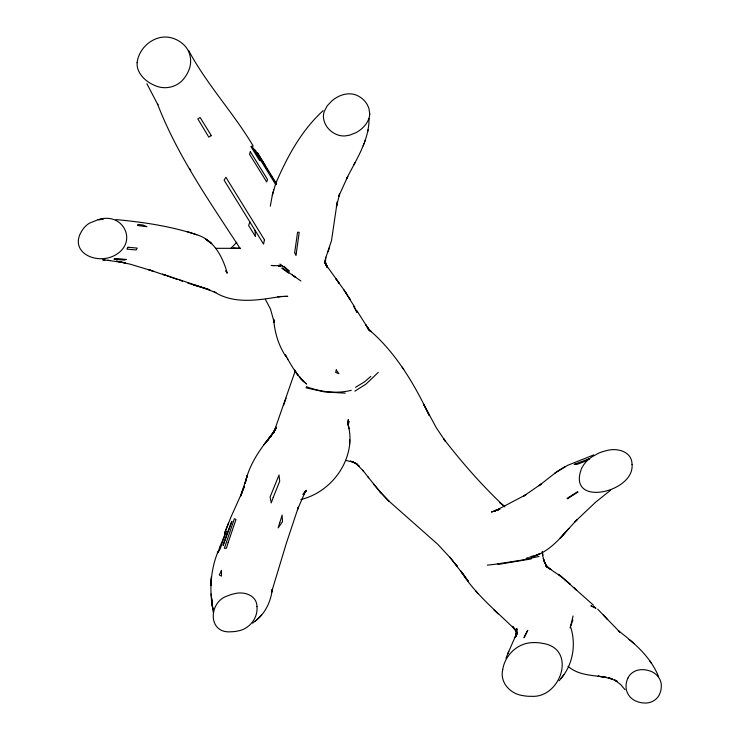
<?xml version="1.0" encoding="UTF-8"?>
<svg xmlns="http://www.w3.org/2000/svg" width="740" height="740" viewBox="0 0 740 740"><rect width="100%" height="100%" fill="white"/><g stroke="black" fill="none" stroke-linecap="round" stroke-linejoin="round"><path stroke-width="1.11" d="M300.856 499.519C332.621 491.934 356.569 457.931 348.337 425.38L348.734 428.747L348.041 421.291M349.502 445.628L349.743 439.838M369.057 118.419C369.223 140.6 356.042 159.849 346.486 178.904L347.772 176.472L338.661 196.396L339.614 193.899L336.404 206.812L337.385 201.576L337.227 202.399M347.957 424.899L348.355 419.423L347.939 423.262M516.576 634.485L516.335 628.723L516.576 634.485L516.807 628.76L515.965 636.345M325.165 260.314L324.999 261.923L325.433 258.796L331.511 240.556L336.885 204.203M515.947 636.493L516.807 628.76M271.793 592.139L272.302 589.17C270.896 601.731 265.031 614.024 254.643 621.554M270.294 206.192L272.264 195.536L275.382 184.639M367.512 132.478L368.039 129.805M516.159 634.633L516.733 631.84L515.188 637.612L516.011 634.892L507.705 653.92M272.126 590.298L286.417 543.058L298.34 507.233L297.443 509.666L305.25 491.721L303.807 494.2L306.231 490.287L304.492 492.738M573.093 615.985L570.67 625.726M272.264 195.536L273.68 189.875M325.813 257.279L325.341 263.042M570.068 627.835L570.586 625.92M295.445 370.333L273.902 432.169L276.159 427.137L273.273 432.715L276.288 427.84L267.381 440.726L274.096 431.642C261.618 447.053 249.103 463.564 245.162 483.479L247.511 474.821L240.565 496.188L244.376 486.328L240.565 496.188M348.198 424.695L349.197 421.504M218.171 551.18C210.66 569.421 209.217 589.512 212.778 608.817L211.122 594.007M283.476 405.566L286.093 398.129M570.762 625.837L572.917 620.046M327.977 251.896L329.642 247.28M249.917 222.009L248.603 225.469L255.429 236.532L255.041 230.325M363.127 145.891L364.034 143.532M364.589 142.052L365.468 139.758M228.521 523.032L224.59 533.226L230.972 517.01L242.017 492.47M276.335 182.142C287.61 156.001 301.818 130.037 323.112 110.667M505.938 658.313L508.759 651.283M353.85 164.909L355.117 162.495M270.414 437.322L276.288 427.84M559.07 680.763C572.566 666.426 576.645 645.502 570.605 626.937M560.809 678.506L563.834 674.621M303.511 493.913L306.175 490.796L303.955 493.145M230.751 248.529L236.791 242.221M610.472 490.333L595.783 502.044L574.841 521.857L576.969 519.776C563.482 533.679 551.716 551.504 531.93 556.905L539.885 553.742L531.93 556.905M568.838 528.341L560.004 538.442L566.433 531.116M378.297 372.368L366.022 384.097L354.858 391.146M261.646 615.005L256.493 620.037M370.842 376.364L364.607 381.775L355.542 387.344M302.771 494.385L304.149 493.164M278.194 265.531L280.09 266.187L281.043 265.447L278.259 265.392L280.09 266.187L281.542 265.466L282.218 266.409M252.599 623.135L255.651 620.768M554.732 473.267L567.506 465.395L593.702 454.924M565.147 466.57L556.804 471.695L538.97 485.745L541.19 484.025L523.291 496.346L525.872 494.773L494.376 511.285L499.537 509.092M529.526 557.22L532.587 556.018M497.4 509.888L491.443 512.062L499.593 509.074L494.755 510.822L498.205 509.805M526.27 558.256L528.443 557.562M351.269 390.332C336.487 393.957 320.512 392.006 306.388 386.668M98.161 219.678L89.475 223.147A22.45 22.45 0 0 0 84.36 227.439C65.527 250.518 94.942 265.503 114.21 255.651C138.852 243.071 123.626 211.261 98.161 219.678L100.085 219.835M539.072 556.443L520.904 560.282L497.863 563.834M498.214 564.426L531.237 558.894M499.528 509.388L496.188 509.916L499.898 509.388M345.256 393.162L324.481 391.895L305.907 387.797M283.411 296.416L287.712 296.324L277.796 296.721L281.237 296.444C258.926 300.024 233.914 304.843 213.675 291.477M215.654 248.326L239.695 248.316M240.222 248.27L233.285 248.214L235.394 248.27M260.896 160.571L259.592 160.552L250.897 146.576L251.914 146.141L275.789 184.704M272.218 265.521L277.111 265.716M238.548 248.363L240.648 248.427M271.164 265.457L274.327 265.651M100.52 219.234L103.212 219.447M115.893 219.586C143.218 222.065 170.681 226.19 196.803 234.765C214.165 240.019 222.62 256.965 227.226 272.968L225.941 270.96M107.698 260.323L125.273 262.876L116.328 261.127L130.342 264.226L151.839 270.729M104.951 260.036L102.749 259.823L109.909 260.536M345.645 460.41L353.664 462.13L350.409 461.131L357.087 464.017L354.349 462.62L359.15 466.117L356.634 464.063L363.543 471.25L362.674 470.15L368.705 477.809M606.412 677.387C593.388 675.185 578.44 675.648 568.015 666.287M602.601 676.813L597.929 676.166L606.245 677.368M602.878 676.869L612.295 678.987L608.567 677.738L617.456 681.531L614.542 679.857L620.758 684.648L625.004 689.708M205.544 288.526L193.186 284.771L209.892 289.886L162.55 274.17L177.064 279.396M203.112 287.786L215.951 292.624M186.619 231.444L196.803 234.765M187.895 283.068L195.776 285.585M154.161 271.497L148.444 269.601L165.704 275.456M179.737 280.118L182.493 281.256M277.907 265.817L278.962 266.372M279.11 265.595L280.09 266.187M300.93 281.015L282.375 267.973M281.672 268.148L288.767 273.208M547.387 567.043L548.09 567.589L546.296 566.202L550.967 569.467L545.889 566.276L561.373 576.673L593.554 605.274M253.764 149.092L255.365 150.266L276.473 184.427M207.894 240.694L211.77 243.654M286.389 268.907L289.137 271.118L279.923 264.014M658.572 676.638C650.747 657.083 634.578 643.088 618.242 630.665L619.815 632.071L597.679 609.159M503.885 506.012L499.907 502.673L504.116 506.299M561.373 576.673L570.096 584.202M305.694 383.237L306.637 384.023C297.073 376.429 291.31 365.227 285.289 354.858L286.787 357.291M629.12 639.471L634.171 643.698M288.961 271.062L284.104 266.391M462.787 573.768L468.161 581.002L460.733 570.975C475.006 594.035 496.216 610.972 515.253 629.721L512.487 626.41L517.158 633.033M504.773 506.845C482.471 486.023 462.26 462.889 443.602 438.755L445.276 441.123L436.322 427.794L423.558 404.096L429.385 415.621C414.169 383.773 395.752 352.323 368.502 329.263L371.351 331.779L367.641 328.43M494.015 610.056L498.187 613.839M567.33 581.732L569.966 584.119M367.604 328.412L370.666 331.557L365.514 324.49L369.269 330.049L367.327 327.163M303.021 380.989L299.423 377.049L303.964 381.877M388.149 500.416L437.895 544.427L450.577 558.154L464.082 575.554M380.092 491.878L389.148 501.461L380.092 491.878L367.808 476.699M607.531 619.639L603.396 615.051M548.923 568.468L545.796 564.796L546.804 566.442L544.39 561.993L545.186 563.593L543.308 558.561L544.455 561.993L542.892 556.637L542.355 551.383L542.67 555.592L542.402 552.937M381.054 492.96L373.46 483.96L374.385 485.061M512.487 626.41L513.986 628.195M475.496 590.566L478.096 593.721M449.828 557.229L453.565 561.78M299.626 376.78L301.615 379.463M240.25 248.668C209.994 202.076 177.526 156.038 157.463 103.85L157.879 104.784L146.89 83.694M354.71 307.1L343.915 289.858L326.599 265.632M188.561 50.376C206.747 84.499 233.526 112.822 253.191 146.011M343.915 289.858L347.319 294.955M402.107 367.077L403.726 369.51M367.392 327.284L356.902 310.698M348.466 296.851L350.15 299.469L345.571 292.356M651.246 663.16L649.85 660.977M325.461 263.755L327.552 267.011M265.346 299.312L270.489 309.061L274.17 322.279L273.68 319.227C274.66 332.482 278.508 345.46 285.927 356.578M265.262 165.483L257.261 152.532L276.566 183.816M325.406 263.699L326.812 265.993L325.064 262.885L327.265 267.677L325.221 261.294M189.468 168.378L190.726 170.468M516.714 632.284L515.826 630.785L516.659 632.515M325.064 262.885L326.358 265.318L325.026 262.802M225.968 270.803L226.875 273.097M516.964 633.311L516.206 630.156L516.927 634.467L516.465 631.618M287.527 358.484L287.731 359.511M211.927 601.925L213.194 612.23M212.306 605.237L211.492 598.031L211.844 601.518M212.38 605.681L212.787 609.27M497.77 563.899A25.142 1.304 -7.9 0 1 487.318 565.157M137.113 62.697C136.549 70.328 141.571 77.108 147.473 81.409A34.558 34.558 0 0 0 154.466 85.341C164.733 90.28 177.859 87.265 184.473 77.848A30.627 30.627 0 0 0 188.386 71.225C192.659 62.188 190.846 50.736 183.076 44.132A27.556 27.556 0 0 0 169.867 37.481C154.447 34.392 138.769 47.48 137.113 62.697M256.974 606.624C258.094 618.242 249.232 629.037 237.901 630.98A31.469 31.469 0 0 1 231.324 631.747C207.191 634.106 208.44 601.37 227.892 595.774A34.142 34.142 0 0 1 234.626 593.674C243.978 591.13 256.863 595.201 256.974 606.624M502.719 669.561C499.583 682.419 510.323 693.963 522.699 695.563A37.916 37.916 0 0 0 531.459 696.303C561.16 698.32 577.598 647.935 541.985 643.273A38.036 38.036 0 0 0 532.911 642.616C517.926 642.718 504.957 654.974 502.719 669.561M211.455 576.682L210.817 585.47L211.455 576.682M369.769 114.034C369.519 119.834 365.986 124.958 361.749 128.695A31.524 31.524 0 0 1 356.014 132.654L349.502 135.226L345.016 135.929A19.379 19.379 0 0 1 338.541 135.198C330.632 132.821 324.129 125.717 323.454 117.346A15.447 15.447 0 0 1 324.25 111.453L327.219 105.839L331.881 100.862A32.273 32.273 0 0 1 337.56 96.996C343.869 93.508 351.879 92.472 358.382 96.08A22.357 22.357 0 0 1 367.207 104.516L368.881 108.207L369.769 114.034M632.043 464.618C634.513 492.757 566.165 507.918 581.612 468.374A29.017 29.017 0 0 1 587.449 460.41L591.51 457.089L598.595 453.195A44.048 44.048 0 0 1 606.319 450.697C616.799 447.496 632.191 451.261 632.043 464.618M296.305 252.978L296.009 255.559L294.64 252.858L297.572 232.203L299.238 232.332L296.305 252.978M264.421 239.742L263.56 244.126L224.1 180.162L225.894 177.286L264.421 239.742M336.275 369.926L335.673 372.461L338.855 373.654L336.275 369.926M250.333 151.691L249.565 154.29L266.696 181.985L267.519 179.459L250.333 151.691M228.151 542.587L226.44 548.192L224.35 548.331L234.34 518.731L235.968 519.489L228.151 542.587M279.794 522.56L278.157 527.888L282.476 521.746L282.153 515.077L279.794 522.56M227.023 533.891L223.082 545.5L231.87 521.284L227.023 533.891M219.808 547.091L217.856 552.826L220.159 548.96L226.172 531.449L219.808 547.091M273.19 497.502L271.229 502.932L270.091 497.002L279.008 475.024L279.711 481.24L273.19 497.502M627.89 678.164L627.224 679.718A18.731 18.731 0 0 0 626.049 686.313C625.79 693.269 630.758 699.513 637.26 701.613A22.857 22.857 0 0 0 644.161 703C650.885 703.583 657.721 699.67 659.978 693.167A18.981 18.981 0 0 0 661.301 686.646C661.847 678.941 655.871 672.318 648.638 670.57A23.07 23.07 0 0 0 643.31 669.682C637.075 669.182 630.489 672.272 627.89 678.164M221.445 570.392L219.299 575.008L221.51 576.146L221.445 570.392M525.751 634.032L524.003 637.788L527.777 630.286L525.751 634.032M127.974 247.243L126.947 249.121L136.169 249.972L137.205 248.085L127.974 247.243M138.204 224.442L137.437 225.478L146.936 226.727L143.135 225.071L138.204 224.442M265.429 442.909L263.949 444.796L270.812 436.212L265.429 442.909M572.779 495.245L567.635 498.76L567.043 498.427L577.515 491.73L578.023 492.063L572.779 495.245M211.316 135.596L208.828 137.159L197.839 118.927L200.142 117.493L211.316 135.596M589.391 458.68L584.128 461.695L577.274 464.285L574.138 464.406L589.391 458.68M116.106 258.482L113.932 259.139L124.089 260.101L126.272 259.444L116.106 258.482M357.466 312.41L356.717 312.234L353.609 305.971L357.466 312.41M594.59 607.059L590.881 605.82L595.941 608.363L594.59 607.059M295.611 277.287L292.411 275.132L295.611 277.287M210.743 242.868L205.618 239.103L210.743 242.868M560.254 575.812L558.404 574.342L561.614 576.885L560.254 575.812M575.267 588.901L574.268 587.967L576.617 590.206L575.267 588.901M457.32 566.294L454.286 562.705L457.32 566.294M338.966 283.096L335.692 278.397L338.966 283.096M298.007 375.171L294.575 370.213L298.007 375.171"/></g></svg>
